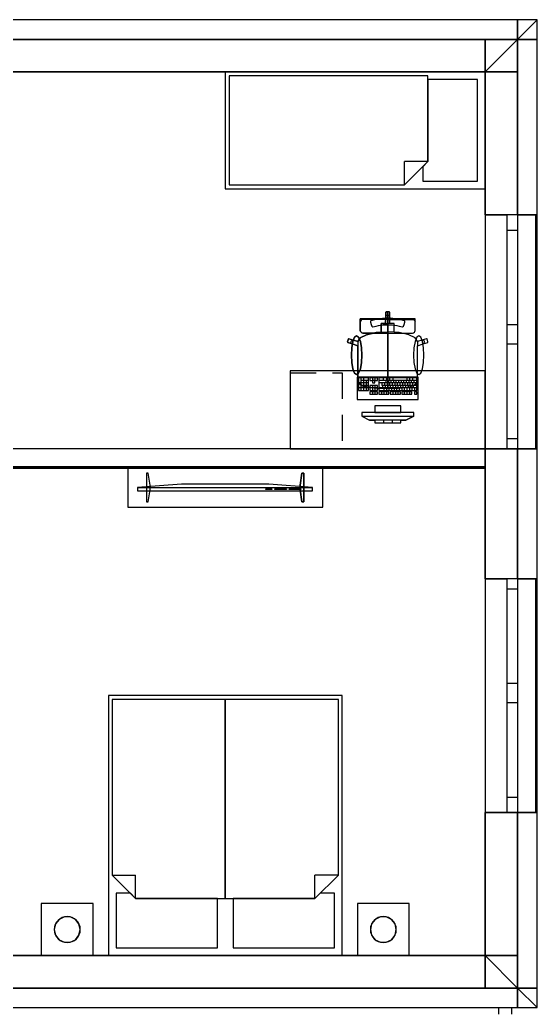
# Model space of a CAD drawing. Header units: millimetres. Extents: x 708 to 14408, y 354 to 8005.
# Drawn here: x 10427 to 14408, y 354 to 8005 of the extents above; entities that cross this region are included whole.
import ezdxf

# ---------------------------------------------------------------- set-up
doc = ezdxf.new("R2010")
doc.units = ezdxf.units.MM
doc.set_wipeout_variables(frame=1)
doc.linetypes.add('Wipeout_Contour', pattern=[1000, 0, -1000])
doc.linetypes.add('Čiarkovaná', pattern=[325, 200, -125])
for name, color, linetype in [('Interiér - nábytok', 252, 'Continuous'), ('Konstrukce – Dělicí čáry vrstev', 252, 'Continuous'), ('Konštrukcie - vodorovné nosné', 252, 'Continuous'), ('Konštrukcie - zvislé nosné', 252, 'Continuous'), ('Otvory – Okna', 252, 'Continuous'), ('Výplně - Povrchové', 252, 'Continuous'), ('Výplně – Řezové', 252, 'Continuous'), ('zaklady', 252, 'Continuous')]:
    doc.layers.add(name, color=color, linetype=linetype)

msp = doc.modelspace()

# ---------------------------------------------------------------- linework, layer by layer
at = {"color": 252}
for p, q in [((14257.8, 8004.7), (9207.6, 8004.7)), ((14257.8, 7854.7), (14407.8, 8004.7)), ((14407.8, 8004.7), (14257.8, 8004.7)), ((14257.8, 8004.7), (14257.8, 7854.7)), ((14407.8, 8004.7), (14257.8, 7854.7)), ((14257.8, 7854.7), (14257.8, 8004.7)), ((14407.8, 7854.7), (14407.8, 8004.7)), ((9207.6, 7854.7), (14257.8, 7854.7)), ((14007.8, 7854.7), (9207.6, 7854.7)), ((14007.8, 7604.7), (14257.8, 7854.7)), ((14257.8, 7854.7), (14007.8, 7854.7)), ((14007.8, 7854.7), (14007.8, 7604.7)), ((14257.8, 7854.7), (14007.8, 7604.7)), ((14007.8, 7604.7), (14007.8, 7854.7)), ((14407.8, 7854.7), (14257.8, 7854.7)), ((14257.8, 7854.7), (14257.8, 6504.7)), ((14257.8, 7854.7), (14407.8, 7854.7)), ((14257.8, 7604.7), (14257.8, 7854.7)), ((14407.8, 6504.7), (14407.8, 7854.7)), ((9207.6, 7604.7), (14007.8, 7604.7)), ((12007.8, 7604.7), (12007.8, 6704.7)), ((14007.8, 7604.7), (12007.8, 7604.7)), ((12037.8, 7574.7), (12037.8, 6734.7)), ((13567.8, 7574.7), (12037.8, 7574.7)), ((13567.8, 6914.7), (13567.8, 7574.7)), ((14007.8, 6704.7), (14007.8, 7604.7)), ((14007.8, 7604.7), (14007.8, 6504.7)), ((14257.8, 7604.7), (14007.8, 7604.7)), ((14007.8, 7604.7), (14257.8, 7604.7)), ((14257.8, 6504.7), (14257.8, 7604.7)), ((13947.8, 7544.7), (13567.8, 7544.7)), ((13567.8, 7544.7), (13567.8, 6914.7)), ((13947.8, 6764.7), (13947.8, 7544.7)), ((13387.8, 6734.7), (13567.8, 6914.7)), ((13567.8, 6914.7), (13527.8, 6874.7)), ((13527.8, 6874.7), (13527.8, 6764.7)), ((12037.8, 6734.7), (13387.8, 6734.7)), ((13527.8, 6764.7), (13947.8, 6764.7)), ((12007.8, 6704.7), (14007.8, 6704.7)), ((14007.8, 6504.7), (14257.8, 6504.7)), ((14407.8, 6504.7), (14007.8, 6504.7)), ((14007.8, 6504.7), (14007.8, 4704.7)), ((14257.8, 6504.7), (14177.8, 6504.7)), ((14177.8, 6504.7), (14177.8, 4704.7)), ((14257.8, 4704.7), (14257.8, 6504.7)), ((14257.8, 6504.7), (14407.8, 6504.7)), ((14407.8, 4704.7), (14407.8, 6504.7)), ((13245.7, 5758.8), (13242.7, 5755.8)), ((13242.7, 5755.8), (13242.7, 5718.9)), ((13257.8, 5758.8), (13245.7, 5758.8)), ((13257.8, 5168.8), (13257.8, 5758.8)), ((13269.9, 5758.8), (13257.8, 5758.8)), ((13257.8, 5758.8), (13257.8, 5168.8)), ((13272.9, 5755.8), (13269.9, 5758.8)), ((13272.9, 5718.9), (13272.9, 5755.8)), ((13257.8, 5704.4), (13046.5, 5704.4)), ((13046.5, 5704.4), (13046.5, 5694.7)), ((13046.5, 5694.7), (13046.5, 5690.2)), ((13046.5, 5690.2), (13046.5, 5680)), ((13046.5, 5680), (13046.5, 5675.4)), ((13046.5, 5675.4), (13046.5, 5662.2)), ((13046.5, 5662.2), (13046.5, 5629.9)), ((13127.8, 5689.9), (13125.1, 5686.3)), ((13125.1, 5686.3), (13125.3, 5679.1)), ((13125.3, 5679.1), (13130.1, 5659.7)), ((13157.2, 5697), (13127.8, 5689.9)), ((13177, 5701.3), (13157.2, 5697)), ((13197.1, 5704.7), (13177, 5701.3)), ((13217.2, 5707.1), (13197.1, 5704.7)), ((13240.9, 5669.1), (13207.5, 5669.1)), ((13207.5, 5669.1), (13207.5, 5639.2)), ((13237.5, 5708.5), (13217.2, 5707.1)), ((13257.8, 5709), (13237.5, 5708.5)), ((13242.7, 5718.9), (13240.9, 5669.1)), ((13278.1, 5708.5), (13257.8, 5709)), ((13257.8, 5594.7), (13257.8, 5704.4)), ((13469.1, 5704.4), (13257.8, 5704.4)), ((13257.8, 5704.4), (13257.8, 5594.7)), ((13274.7, 5669.1), (13272.9, 5718.9)), ((13308.1, 5669.1), (13274.7, 5669.1)), ((13298.4, 5707.1), (13278.1, 5708.5)), ((13318.6, 5704.7), (13298.4, 5707.1)), ((13308.1, 5639.2), (13308.1, 5669.1)), ((13338.6, 5701.3), (13318.6, 5704.7)), ((13358.4, 5697), (13338.6, 5701.3)), ((13387.8, 5689.9), (13358.4, 5697)), ((13385.5, 5659.7), (13390.3, 5679.1)), ((13390.5, 5686.3), (13387.8, 5689.9)), ((13390.3, 5679.1), (13390.5, 5686.3)), ((13469.1, 5694.7), (13469.1, 5704.4)), ((13469.1, 5690.2), (13469.1, 5694.7)), ((13469.1, 5680), (13469.1, 5690.2)), ((13469.1, 5675.4), (13469.1, 5680)), ((13469.1, 5662.2), (13469.1, 5675.4)), ((13469.1, 5629.9), (13469.1, 5662.2)), ((13046.5, 5629.9), (13046.5, 5619.2)), ((13046.5, 5619.2), (13046.5, 5614.7)), ((13046.5, 5614.7), (13048.1, 5607.1)), ((13048.1, 5607.1), (13052.7, 5600.6)), ((13052.7, 5600.6), (13059.5, 5596.3)), ((13059.5, 5596.3), (13067.6, 5594.7)), ((13067.6, 5594.7), (13257.8, 5594.7)), ((13170.1, 5598.1), (13095.7, 5582.2)), ((13130.1, 5659.7), (13136.3, 5646.7)), ((13136.3, 5646.7), (13144.6, 5642.7)), ((13144.6, 5642.7), (13169.1, 5648.6)), ((13169.1, 5648.6), (13186.6, 5652.3)), ((13207.5, 5600.5), (13170.1, 5598.1)), ((13186.6, 5652.3), (13204.2, 5655.3)), ((13204.2, 5655.3), (13222, 5657.4)), ((13207.5, 5639.2), (13207.5, 5600.5)), ((13222, 5657.4), (13239.9, 5658.7)), ((13239.9, 5658.7), (13257.8, 5659.1)), ((13257.8, 5659.1), (13275.7, 5658.7)), ((13257.8, 5594.7), (13448, 5594.7)), ((13275.7, 5658.7), (13293.6, 5657.4)), ((13293.6, 5657.4), (13311.4, 5655.3)), ((13308.1, 5600.5), (13308.1, 5639.2)), ((13345.5, 5598.1), (13308.1, 5600.5)), ((13311.4, 5655.3), (13329, 5652.3)), ((13329, 5652.3), (13346.5, 5648.6)), ((13419.9, 5582.2), (13345.5, 5598.1)), ((13346.5, 5648.6), (13371, 5642.7)), ((13371, 5642.7), (13379.3, 5646.7)), ((13379.3, 5646.7), (13385.5, 5659.7)), ((13448, 5594.7), (13456.1, 5596.3)), ((13456.1, 5596.3), (13462.9, 5600.6)), ((13462.9, 5600.6), (13467.5, 5607.1)), ((13467.5, 5607.1), (13469.1, 5614.7)), ((13469.1, 5619.2), (13469.1, 5629.9)), ((13469.1, 5614.7), (13469.1, 5619.2)), ((12955.3, 5549.7), (12947.8, 5527)), ((12947.8, 5527), (12949.7, 5523.2)), ((12949.7, 5523.2), (12985.2, 5511.8)), ((12959.1, 5551.6), (12955.3, 5549.7)), ((12994.5, 5540.2), (12959.1, 5551.6)), ((12990.3, 5530.1), (12981.6, 5481.8)), ((12985.2, 5511.8), (13028.5, 5496.1)), ((13003.4, 5562.4), (12990.3, 5530.1)), ((13028.7, 5530.6), (12994.5, 5540.2)), ((13018.8, 5573.8), (13003.4, 5562.4)), ((13034.2, 5562.4), (13018.8, 5573.8)), ((13046, 5558.4), (13028.7, 5530.6)), ((13047.3, 5530.1), (13034.2, 5562.4)), ((13095.7, 5582.2), (13046, 5558.4)), ((13056, 5481.8), (13047.3, 5530.1)), ((13469.6, 5558.4), (13419.9, 5582.2)), ((13468.3, 5530.1), (13459.6, 5481.8)), ((13481.4, 5562.4), (13468.3, 5530.1)), ((13487, 5530.6), (13469.6, 5558.4)), ((13496.8, 5573.8), (13481.4, 5562.4)), ((13521.1, 5540.2), (13487, 5530.6)), ((13487.1, 5496.1), (13530.5, 5511.8)), ((13512.2, 5562.4), (13496.8, 5573.8)), ((13525.3, 5530.1), (13512.2, 5562.4)), ((13556.5, 5551.6), (13521.1, 5540.2)), ((13534, 5481.8), (13525.3, 5530.1)), ((13530.5, 5511.8), (13565.9, 5523.2)), ((13560.3, 5549.7), (13556.5, 5551.6)), ((13567.8, 5527), (13560.3, 5549.7)), ((13565.9, 5523.2), (13567.8, 5527)), ((12981.6, 5481.8), (12978.5, 5424.8)), ((13028.5, 5496.1), (13028.5, 5287)), ((13059.1, 5424.8), (13056, 5481.8)), ((13459.6, 5481.8), (13456.6, 5424.8)), ((13487.1, 5287), (13487.1, 5496.1)), ((13537.1, 5424.8), (13534, 5481.8)), ((12978.5, 5424.8), (12981.6, 5367.8)), ((12981.6, 5367.8), (12990.3, 5319.4)), ((13047.3, 5319.4), (13056, 5367.8)), ((13056, 5367.8), (13059.1, 5424.8)), ((13456.6, 5424.8), (13459.6, 5367.8)), ((13459.6, 5367.8), (13468.3, 5319.4)), ((13525.3, 5319.4), (13534, 5367.8)), ((13534, 5367.8), (13537.1, 5424.8)), ((14007.8, 5304.7), (12507.8, 5304.7)), ((12507.8, 5304.7), (12507.8, 4704.7)), ((12990.3, 5319.4), (13003.4, 5287.1)), ((13003.4, 5287.1), (13018.8, 5275.8)), ((13018.8, 5275.8), (13034.2, 5287.1)), ((13028.5, 5287), (13028.5, 5250.9)), ((13034.2, 5287.1), (13047.3, 5319.4)), ((13468.3, 5319.4), (13481.4, 5287.1)), ((13481.4, 5287.1), (13496.8, 5275.8)), ((13487.1, 5250.9), (13487.1, 5287)), ((13496.8, 5275.8), (13512.2, 5287.1)), ((13512.2, 5287.1), (13525.3, 5319.4)), ((14007.8, 4704.7), (14007.8, 5304.7)), ((13492.8, 5254.7), (13022.8, 5254.7)), ((13022.8, 5254.7), (13022.8, 5084.7)), ((13028.5, 5250.9), (13028.5, 5219.9)), ((13028.5, 5219.9), (13033.1, 5211.3)), ((13033.1, 5211.3), (13059.9, 5190.1)), ((13455.7, 5190.1), (13482.5, 5211.3)), ((13482.5, 5211.3), (13487.1, 5219.9)), ((13487.1, 5219.9), (13487.1, 5250.9)), ((13492.8, 5084.7), (13492.8, 5254.7)), ((13059.9, 5190.1), (13062, 5189.2)), ((13062, 5189.2), (13108, 5178.6)), ((13108, 5178.6), (13176.7, 5171.4)), ((13176.7, 5171.4), (13177.8, 5171.3)), ((13177.8, 5171.3), (13257.8, 5168.8)), ((13257.8, 5168.8), (13337.8, 5171.3)), ((13337.8, 5171.3), (13338.9, 5171.4)), ((13338.9, 5171.4), (13407.7, 5178.6)), ((13407.7, 5178.6), (13453.6, 5189.2)), ((13453.6, 5189.2), (13455.7, 5190.1)), ((13022.8, 5084.7), (13492.8, 5084.7)), ((13157.8, 4984.7), (13057.8, 4984.7)), ((13057.8, 4984.7), (13057.8, 4954.7)), ((13357.8, 5034.7), (13157.8, 5034.7)), ((13157.8, 5034.7), (13157.8, 4984.7)), ((13357.8, 4984.7), (13357.8, 5034.7)), ((13457.8, 4984.7), (13357.8, 4984.7)), ((13457.8, 4954.7), (13457.8, 4984.7)), ((13057.8, 4954.7), (13117.8, 4924.7)), ((13117.8, 4924.7), (13157.8, 4924.7)), ((13157.8, 4924.7), (13157.8, 4904.7)), ((13157.8, 4904.7), (13357.8, 4904.7)), ((13357.8, 4904.7), (13357.8, 4924.7)), ((13357.8, 4924.7), (13397.8, 4924.7)), ((13397.8, 4924.7), (13457.8, 4954.7)), ((14007.8, 4704.7), (9647.8, 4704.7)), ((12507.8, 4704.7), (14007.8, 4704.7)), ((14257.8, 4704.7), (14007.8, 4704.7)), ((14007.8, 4704.7), (14007.8, 3704.7)), ((14007.8, 4704.7), (14407.8, 4704.7)), ((14007.8, 4554.7), (14007.8, 4704.7)), ((14177.8, 4704.7), (14257.8, 4704.7)), ((14407.8, 4704.7), (14257.8, 4704.7)), ((14257.8, 4704.7), (14257.8, 3704.7)), ((14257.8, 3704.7), (14257.8, 4704.7)), ((14407.8, 3704.7), (14407.8, 4704.7)), ((9647.8, 4554.7), (14007.8, 4554.7)), ((12757.8, 4554.7), (11257.8, 4554.7)), ((11257.8, 4554.7), (11257.8, 4254.7)), ((11415.2, 4515.9), (11400.2, 4515.9)), ((11400.2, 4515.9), (11400.2, 4295.9)), ((11430.2, 4423.9), (11415.2, 4515.9)), ((12597.9, 4515.9), (12582.9, 4423.9)), ((12612.9, 4515.9), (12597.9, 4515.9)), ((12612.9, 4295.9), (12612.9, 4515.9)), ((12757.8, 4254.7), (12757.8, 4554.7)), ((11669.7, 4430.9), (11332.9, 4405.9)), ((11332.9, 4405.9), (11332.9, 4380.9)), ((11332.9, 4380.9), (12680.2, 4380.9)), ((11415.2, 4295.9), (11430.2, 4387.9)), ((11430.2, 4387.9), (11430.2, 4423.9)), ((12343.4, 4430.9), (11669.7, 4430.9)), ((12680.2, 4405.9), (12343.4, 4430.9)), ((12582.9, 4423.9), (12582.9, 4387.9)), ((12582.9, 4387.9), (12597.9, 4295.9)), ((12680.2, 4380.9), (12680.2, 4405.9)), ((11400.2, 4295.9), (11415.2, 4295.9)), ((12597.9, 4295.9), (12612.9, 4295.9)), ((11257.8, 4254.7), (12757.8, 4254.7)), ((14007.8, 3704.7), (14257.8, 3704.7)), ((14407.8, 3704.7), (14007.8, 3704.7)), ((14007.8, 3704.7), (14007.8, 1904.7)), ((14257.8, 3704.7), (14177.8, 3704.7)), ((14177.8, 3704.7), (14177.8, 1904.7)), ((14257.8, 1904.7), (14257.8, 3704.7)), ((14257.8, 3704.7), (14407.8, 3704.7)), ((14407.8, 1904.7), (14407.8, 3704.7)), ((12907.8, 2804.7), (11107.8, 2804.7)), ((11107.8, 2804.7), (11107.8, 804.7)), ((12007.8, 2774.7), (11137.8, 2774.7)), ((11137.8, 2774.7), (11137.8, 1424.7)), ((12007.8, 1244.7), (12007.8, 2774.7)), ((12007.8, 2774.7), (12007.8, 1244.7)), ((12877.8, 2774.7), (12007.8, 2774.7)), ((12877.8, 1424.7), (12877.8, 2774.7)), ((12907.8, 804.7), (12907.8, 2804.7)), ((14257.8, 1904.7), (14007.8, 1904.7)), ((14007.8, 1904.7), (14007.8, 804.7)), ((14007.8, 1904.7), (14407.8, 1904.7)), ((14177.8, 1904.7), (14257.8, 1904.7)), ((14257.8, 1904.7), (14257.8, 554.7)), ((14407.8, 1904.7), (14257.8, 1904.7)), ((14257.8, 804.7), (14257.8, 1904.7)), ((14407.8, 554.7), (14407.8, 1904.7)), ((11137.8, 1424.7), (11317.8, 1244.7)), ((12697.8, 1244.7), (12877.8, 1424.7)), ((11277.8, 1284.7), (11167.8, 1284.7)), ((11167.8, 1284.7), (11167.8, 864.7)), ((11317.8, 1244.7), (11277.8, 1284.7)), ((11947.8, 1244.7), (11317.8, 1244.7)), ((11317.8, 1244.7), (12007.8, 1244.7)), ((11947.8, 864.7), (11947.8, 1244.7)), ((12007.8, 1244.7), (12697.8, 1244.7)), ((12067.8, 1244.7), (12067.8, 864.7)), ((12697.8, 1244.7), (12067.8, 1244.7)), ((12737.8, 1284.7), (12697.8, 1244.7)), ((12847.8, 1284.7), (12737.8, 1284.7)), ((12847.8, 864.7), (12847.8, 1284.7)), ((10991.5, 1204.7), (10591.5, 1204.7)), ((10591.5, 1204.7), (10591.5, 804.7)), ((10991.5, 804.7), (10991.5, 1204.7)), ((13424.1, 1204.7), (13024.1, 1204.7)), ((13024.1, 1204.7), (13024.1, 804.7)), ((13424.1, 804.7), (13424.1, 1204.7)), ((10729.2, 1082.9), (10701.4, 1048.1)), ((10769.3, 1102.2), (10729.2, 1082.9)), ((10813.8, 1102.2), (10769.3, 1102.2)), ((10853.9, 1082.9), (10813.8, 1102.2)), ((10881.6, 1048.1), (10853.9, 1082.9)), ((13161.7, 1082.9), (13134, 1048.1)), ((13201.8, 1102.2), (13161.7, 1082.9)), ((13246.3, 1102.2), (13201.8, 1102.2)), ((13286.4, 1082.9), (13246.3, 1102.2)), ((13314.2, 1048.1), (13286.4, 1082.9)), ((10701.4, 1048.1), (10691.5, 1004.7)), ((10691.5, 1004.7), (10691.5, 1004.7)), ((10691.5, 1004.7), (10701.4, 961.3)), ((10691.5, 1004.7), (10691.5, 1004.7)), ((10891.5, 1004.7), (10881.6, 1048.1)), ((10881.6, 961.3), (10891.5, 1004.7)), ((10891.5, 1004.7), (10891.5, 1004.7)), ((10891.5, 1004.7), (10891.5, 1004.7)), ((13134, 1048.1), (13124.1, 1004.7)), ((13124.1, 1004.7), (13124.1, 1004.7)), ((13124.1, 1004.7), (13134, 961.3)), ((13124.1, 1004.7), (13124.1, 1004.7)), ((13324.1, 1004.7), (13314.2, 1048.1)), ((13314.2, 961.3), (13324.1, 1004.7)), ((13324.1, 1004.7), (13324.1, 1004.7)), ((13324.1, 1004.7), (13324.1, 1004.7)), ((10701.4, 961.3), (10729.2, 926.5)), ((10729.2, 926.5), (10769.3, 907.2)), ((10813.8, 907.2), (10853.9, 926.5)), ((10853.9, 926.5), (10881.6, 961.3)), ((13134, 961.3), (13161.7, 926.5)), ((13161.7, 926.5), (13201.8, 907.2)), ((13246.3, 907.2), (13286.4, 926.5)), ((13286.4, 926.5), (13314.2, 961.3)), ((10769.3, 907.2), (10813.8, 907.2)), ((11167.8, 864.7), (11947.8, 864.7)), ((12067.8, 864.7), (12847.8, 864.7)), ((13201.8, 907.2), (13246.3, 907.2)), ((14007.8, 804.7), (8637.8, 804.7)), ((10591.5, 804.7), (10991.5, 804.7)), ((11107.8, 804.7), (12907.8, 804.7)), ((13024.1, 804.7), (13424.1, 804.7)), ((14007.8, 804.7), (14257.8, 554.7)), ((14257.8, 804.7), (14007.8, 804.7)), ((14007.8, 554.7), (14007.8, 804.7)), ((14257.8, 554.7), (14007.8, 804.7)), ((14007.8, 804.7), (14007.8, 554.7)), ((14007.8, 804.7), (14257.8, 804.7)), ((14257.8, 554.7), (14257.8, 804.7)), ((14257.8, 554.7), (8637.8, 554.7)), ((8637.8, 554.7), (14007.8, 554.7)), ((14007.8, 554.7), (14257.8, 554.7)), ((14407.8, 554.7), (14257.8, 554.7)), ((14257.8, 554.7), (14407.8, 404.7)), ((14257.8, 404.7), (14257.8, 554.7)), ((14257.8, 554.7), (14257.8, 404.7)), ((14407.8, 404.7), (14257.8, 554.7)), ((14257.8, 554.7), (14407.8, 554.7)), ((14407.8, 404.7), (14407.8, 554.7)), ((8637.8, 404.7), (14257.8, 404.7)), ((14257.8, 404.7), (14407.8, 404.7))]:
    msp.add_line(p, q, dxfattribs=at)
at = {"color": 252, "linetype": 'Continuous'}
for p, q in [((14113.2, 354.3), (14113.2, 404.7)), ((14213.2, 354.3), (14213.2, 404.7))]:
    msp.add_line(p, q, dxfattribs=at)
at = {"layer": 'Interiér - nábytok', "color": 252, "linetype": 'Continuous'}
for p, q in [((12007.8, 7604.7), (12007.8, 6704.7)), ((14007.8, 7604.7), (12007.8, 7604.7)), ((12037.8, 7574.7), (12037.8, 6734.7)), ((13567.8, 7574.7), (12037.8, 7574.7)), ((13567.8, 6914.7), (13567.8, 7574.7)), ((14007.8, 6704.7), (14007.8, 7604.7)), ((13947.8, 7544.7), (13567.8, 7544.7)), ((13567.8, 7544.7), (13567.8, 6914.7)), ((13947.8, 6764.7), (13947.8, 7544.7)), ((13387.8, 6734.7), (13567.8, 6914.7)), ((13387.8, 6734.7), (13387.8, 6914.7)), ((13567.8, 6914.7), (13387.8, 6914.7)), ((13567.8, 6914.7), (13527.8, 6874.7)), ((13527.8, 6874.7), (13527.8, 6764.7)), ((12037.8, 6734.7), (13387.8, 6734.7)), ((13527.8, 6764.7), (13947.8, 6764.7)), ((12007.8, 6704.7), (14007.8, 6704.7)), ((13242.7, 5755.8), (13245.7, 5758.8)), ((13242.7, 5718.9), (13242.7, 5755.8)), ((13245.7, 5758.8), (13257.8, 5758.8)), ((13269.9, 5758.8), (13257.8, 5758.8)), ((13272.9, 5755.8), (13269.9, 5758.8)), ((13272.9, 5718.9), (13272.9, 5755.8)), ((13046.5, 5694.7), (13046.5, 5704.4)), ((13046.5, 5704.4), (13257.8, 5704.4)), ((13046.5, 5690.2), (13046.5, 5694.7)), ((13046.5, 5680), (13046.5, 5690.2)), ((13048.1, 5687.6), (13046.5, 5680)), ((13046.5, 5675.4), (13046.5, 5680)), ((13046.5, 5662.2), (13046.5, 5675.4)), ((13046.5, 5629.9), (13046.5, 5662.2)), ((13052.7, 5694.1), (13048.1, 5687.6)), ((13059.5, 5698.4), (13052.7, 5694.1)), ((13067.6, 5699.9), (13059.5, 5698.4)), ((13257.8, 5699.9), (13067.6, 5699.9)), ((13127.8, 5689.9), (13125.1, 5686.3)), ((13125.1, 5686.3), (13125.3, 5679.1)), ((13125.3, 5679.1), (13130.1, 5659.7)), ((13157.2, 5697), (13127.8, 5689.9)), ((13177, 5701.3), (13157.2, 5697)), ((13197.1, 5704.7), (13177, 5701.3)), ((13217.2, 5707.1), (13197.1, 5704.7)), ((13207.5, 5639.2), (13207.5, 5669.1)), ((13207.5, 5669.1), (13240.9, 5669.1)), ((13237.5, 5708.5), (13217.2, 5707.1)), ((13257.8, 5709), (13237.5, 5708.5)), ((13240.9, 5669.1), (13242.7, 5718.9)), ((13240.9, 5669.1), (13257.8, 5669.1)), ((13242.7, 5718.9), (13243.9, 5724.7)), ((13243.9, 5724.7), (13247.1, 5729.5)), ((13247.1, 5729.5), (13252, 5732.8)), ((13252, 5732.8), (13257.8, 5733.9)), ((13263.6, 5732.8), (13257.8, 5733.9)), ((13278.1, 5708.5), (13257.8, 5709)), ((13469.1, 5704.4), (13257.8, 5704.4)), ((13257.8, 5699.9), (13448, 5699.9)), ((13274.7, 5669.1), (13257.8, 5669.1)), ((13268.5, 5729.5), (13263.6, 5732.8)), ((13271.8, 5724.7), (13268.5, 5729.5)), ((13272.9, 5718.9), (13271.8, 5724.7)), ((13274.7, 5669.1), (13272.9, 5718.9)), ((13308.1, 5669.1), (13274.7, 5669.1)), ((13298.4, 5707.1), (13278.1, 5708.5)), ((13318.6, 5704.7), (13298.4, 5707.1)), ((13308.1, 5639.2), (13308.1, 5669.1)), ((13338.6, 5701.3), (13318.6, 5704.7)), ((13358.4, 5697), (13338.6, 5701.3)), ((13387.8, 5689.9), (13358.4, 5697)), ((13385.5, 5659.7), (13390.3, 5679.1)), ((13390.5, 5686.3), (13387.8, 5689.9)), ((13390.3, 5679.1), (13390.5, 5686.3)), ((13448, 5699.9), (13456.1, 5698.4)), ((13456.1, 5698.4), (13462.9, 5694.1)), ((13462.9, 5694.1), (13467.5, 5687.6)), ((13467.5, 5687.6), (13469.1, 5680)), ((13469.1, 5694.7), (13469.1, 5704.4)), ((13469.1, 5690.2), (13469.1, 5694.7)), ((13469.1, 5680), (13469.1, 5690.2)), ((13469.1, 5675.4), (13469.1, 5680)), ((13469.1, 5662.2), (13469.1, 5675.4)), ((13469.1, 5629.9), (13469.1, 5662.2)), ((13046.5, 5619.2), (13046.5, 5629.9)), ((13046.5, 5614.7), (13046.5, 5619.2)), ((13048.1, 5607.1), (13046.5, 5614.7)), ((13052.7, 5600.6), (13048.1, 5607.1)), ((13059.5, 5596.3), (13052.7, 5600.6)), ((13067.6, 5594.7), (13059.5, 5596.3)), ((13257.8, 5594.7), (13067.6, 5594.7)), ((13095.7, 5582.2), (13170.1, 5598.1)), ((13130.1, 5659.7), (13136.3, 5646.7)), ((13136.3, 5646.7), (13144.6, 5642.7)), ((13144.6, 5642.7), (13169.1, 5648.6)), ((13169.1, 5648.6), (13186.6, 5652.3)), ((13170.1, 5598.1), (13207.5, 5600.5)), ((13186.6, 5652.3), (13204.2, 5655.3)), ((13204.2, 5655.3), (13222, 5657.4)), ((13207.5, 5600.5), (13207.5, 5639.2)), ((13207.5, 5600.5), (13257.8, 5603.7)), ((13222, 5657.4), (13239.9, 5658.7)), ((13239.9, 5658.7), (13257.8, 5659.1)), ((13257.8, 5659.1), (13275.7, 5658.7)), ((13308.1, 5600.5), (13257.8, 5603.7)), ((13257.8, 5594.7), (13448, 5594.7)), ((13275.7, 5658.7), (13293.6, 5657.4)), ((13293.6, 5657.4), (13311.4, 5655.3)), ((13308.1, 5600.5), (13308.1, 5639.2)), ((13345.5, 5598.1), (13308.1, 5600.5)), ((13311.4, 5655.3), (13329, 5652.3)), ((13329, 5652.3), (13346.5, 5648.6)), ((13419.9, 5582.2), (13345.5, 5598.1)), ((13346.5, 5648.6), (13371, 5642.7)), ((13371, 5642.7), (13379.3, 5646.7)), ((13379.3, 5646.7), (13385.5, 5659.7)), ((13448, 5594.7), (13456.1, 5596.3)), ((13456.1, 5596.3), (13462.9, 5600.6)), ((13462.9, 5600.6), (13467.5, 5607.1)), ((13467.5, 5607.1), (13469.1, 5614.7)), ((13469.1, 5619.2), (13469.1, 5629.9)), ((13469.1, 5614.7), (13469.1, 5619.2)), ((12947.8, 5527), (12955.3, 5549.7)), ((12949.7, 5523.2), (12947.8, 5527)), ((12985.2, 5511.8), (12949.7, 5523.2)), ((12955.3, 5549.7), (12959.1, 5551.6)), ((12959.1, 5551.6), (12994.5, 5540.2)), ((12974.8, 5524.8), (12975.5, 5530.6)), ((12976.4, 5519.2), (12974.8, 5524.8)), ((12975.5, 5530.6), (12978.3, 5535.7)), ((12980, 5514.6), (12976.4, 5519.2)), ((12978.3, 5535.7), (12983, 5539.3)), ((12985.2, 5511.8), (12980, 5514.6)), ((12981.6, 5481.8), (12990.3, 5530.1)), ((12983, 5539.3), (12988.6, 5540.9)), ((13028.5, 5496.1), (12985.2, 5511.8)), ((12988.6, 5540.9), (12994.5, 5540.2)), ((12990.3, 5530.1), (13003.4, 5562.4)), ((12994.5, 5540.2), (13028.7, 5530.6)), ((13003.4, 5562.4), (13018.8, 5573.8)), ((13018.8, 5573.8), (13034.2, 5562.4)), ((13028.5, 5530.4), (13028.7, 5530.6)), ((13028.5, 5530.4), (13028.5, 5496.1)), ((13028.7, 5530.6), (13046, 5558.4)), ((13034.2, 5562.4), (13047.3, 5530.1)), ((13046, 5558.4), (13095.7, 5582.2)), ((13047.3, 5530.1), (13056, 5481.8)), ((13469.6, 5558.4), (13419.9, 5582.2)), ((13468.3, 5530.1), (13459.6, 5481.8)), ((13481.4, 5562.4), (13468.3, 5530.1)), ((13487, 5530.6), (13469.6, 5558.4)), ((13496.8, 5573.8), (13481.4, 5562.4)), ((13521.1, 5540.2), (13487, 5530.6)), ((13487.1, 5530.4), (13487, 5530.6)), ((13487.1, 5530.4), (13487.1, 5496.1)), ((13487.1, 5496.1), (13530.5, 5511.8)), ((13512.2, 5562.4), (13496.8, 5573.8)), ((13525.3, 5530.1), (13512.2, 5562.4)), ((13556.5, 5551.6), (13521.1, 5540.2)), ((13527, 5540.9), (13521.1, 5540.2)), ((13534, 5481.8), (13525.3, 5530.1)), ((13532.6, 5539.3), (13527, 5540.9)), ((13530.5, 5511.8), (13565.9, 5523.2)), ((13530.5, 5511.8), (13535.6, 5514.6)), ((13537.3, 5535.7), (13532.6, 5539.3)), ((13535.6, 5514.6), (13539.2, 5519.2)), ((13540.1, 5530.6), (13537.3, 5535.7)), ((13539.2, 5519.2), (13540.8, 5524.8)), ((13540.8, 5524.8), (13540.1, 5530.6)), ((13560.3, 5549.7), (13556.5, 5551.6)), ((13567.8, 5527), (13560.3, 5549.7)), ((13565.9, 5523.2), (13567.8, 5527)), ((12978.5, 5424.8), (12981.6, 5481.8)), ((13028.5, 5287), (13028.5, 5496.1)), ((13056, 5481.8), (13059.1, 5424.8)), ((13459.6, 5481.8), (13456.6, 5424.8)), ((13487.1, 5287), (13487.1, 5496.1)), ((13537.1, 5424.8), (13534, 5481.8)), ((12981.6, 5367.8), (12978.5, 5424.8)), ((12990.3, 5319.4), (12981.6, 5367.8)), ((13056, 5367.8), (13047.3, 5319.4)), ((13059.1, 5424.8), (13056, 5367.8)), ((13456.6, 5424.8), (13459.6, 5367.8)), ((13459.6, 5367.8), (13468.3, 5319.4)), ((13525.3, 5319.4), (13534, 5367.8)), ((13534, 5367.8), (13537.1, 5424.8)), ((14007.8, 5304.7), (12507.8, 5304.7)), ((12507.8, 5304.7), (12507.8, 4704.7)), ((13003.4, 5287.1), (12990.3, 5319.4)), ((13018.8, 5275.8), (13003.4, 5287.1)), ((13034.2, 5287.1), (13018.8, 5275.8)), ((13028.5, 5250.9), (13028.5, 5287)), ((13047.3, 5319.4), (13034.2, 5287.1)), ((13468.3, 5319.4), (13481.4, 5287.1)), ((13481.4, 5287.1), (13496.8, 5275.8)), ((13487.1, 5250.9), (13487.1, 5287)), ((13496.8, 5275.8), (13512.2, 5287.1)), ((13512.2, 5287.1), (13525.3, 5319.4)), ((14007.8, 4704.7), (14007.8, 5304.7)), ((13492.8, 5254.7), (13022.8, 5254.7)), ((13022.8, 5254.7), (13022.8, 5084.7)), ((13028.5, 5219.9), (13028.5, 5250.9)), ((13033.1, 5211.3), (13028.5, 5219.9)), ((13110.9, 5249.8), (13032.6, 5249.8)), ((13032.6, 5249.8), (13032.6, 5152.9)), ((13110.9, 5211.1), (13032.6, 5211.1)), ((13059.9, 5190.1), (13033.1, 5211.3)), ((13052.2, 5249.8), (13052.2, 5152.9)), ((13110.9, 5230.5), (13052.2, 5230.5)), ((13071.8, 5249.8), (13071.8, 5152.9)), ((13091.3, 5230.5), (13091.3, 5152.9)), ((13110.9, 5152.9), (13110.9, 5249.8)), ((13179.5, 5249.8), (13120.7, 5249.8)), ((13120.7, 5249.8), (13120.7, 5230.5)), ((13120.7, 5230.5), (13140.3, 5230.5)), ((13140.3, 5249.8), (13140.3, 5230.5)), ((13140.3, 5230.5), (13140.3, 5211.1)), ((13159.9, 5230.5), (13140.3, 5230.5)), ((13140.3, 5211.1), (13159.9, 5211.1)), ((13159.9, 5249.8), (13159.9, 5230.5)), ((13159.9, 5211.1), (13159.9, 5230.5)), ((13159.9, 5230.5), (13179.5, 5230.5)), ((13179.5, 5230.5), (13179.5, 5249.8)), ((13483, 5249.8), (13189.3, 5249.8)), ((13189.3, 5249.8), (13189.3, 5152.9)), ((13483, 5230.5), (13189.3, 5230.5)), ((13483, 5211.1), (13189.3, 5211.1)), ((13213.7, 5211.1), (13213.7, 5191.7)), ((13223.5, 5249.8), (13223.5, 5230.5)), ((13233.3, 5211.1), (13233.3, 5191.7)), ((13243.1, 5230.5), (13243.1, 5211.1)), ((13248, 5249.8), (13248, 5230.5)), ((13252.9, 5211.1), (13252.9, 5191.7)), ((13262.7, 5230.5), (13262.7, 5211.1)), ((13272.5, 5249.8), (13272.5, 5230.5)), ((13272.5, 5211.1), (13272.5, 5191.7)), ((13282.3, 5230.5), (13282.3, 5211.1)), ((13292.1, 5211.1), (13292.1, 5191.7)), ((13297, 5249.8), (13297, 5230.5)), ((13301.9, 5230.5), (13301.9, 5211.1)), ((13311.7, 5211.1), (13311.7, 5191.7)), ((13321.5, 5230.5), (13321.5, 5211.1)), ((13331.2, 5211.1), (13331.2, 5191.7)), ((13341, 5230.5), (13341, 5211.1)), ((13350.8, 5211.1), (13350.8, 5191.7)), ((13360.6, 5230.5), (13360.6, 5211.1)), ((13370.4, 5211.1), (13370.4, 5191.7)), ((13380.2, 5230.5), (13380.2, 5211.1)), ((13390, 5211.1), (13390, 5191.7)), ((13399.8, 5230.5), (13399.8, 5211.1)), ((13404.7, 5249.8), (13404.7, 5230.5)), ((13409.6, 5211.1), (13409.6, 5191.7)), ((13419.4, 5230.5), (13419.4, 5211.1)), ((13426.7, 5249.8), (13426.7, 5230.5)), ((13429.2, 5211.1), (13429.2, 5191.7)), ((13439, 5230.5), (13439, 5211.1)), ((13448.7, 5249.8), (13448.7, 5230.5)), ((13448.7, 5211.1), (13448.7, 5191.7)), ((13455.7, 5190.1), (13482.5, 5211.3)), ((13458.5, 5230.5), (13458.5, 5211.1)), ((13482.5, 5211.3), (13487.1, 5219.9)), ((13483, 5152.9), (13483, 5249.8)), ((13487.1, 5219.9), (13487.1, 5250.9)), ((13492.8, 5084.7), (13492.8, 5254.7)), ((13110.9, 5172.3), (13032.6, 5172.3)), ((13032.6, 5152.9), (13110.9, 5152.9)), ((13110.9, 5191.7), (13052.2, 5191.7)), ((13062, 5189.2), (13059.9, 5190.1)), ((13108, 5178.6), (13062, 5189.2)), ((13176.7, 5171.4), (13108, 5178.6)), ((13179.5, 5191.7), (13120.7, 5191.7)), ((13120.7, 5191.7), (13120.7, 5152.9)), ((13179.5, 5172.3), (13120.7, 5172.3)), ((13120.7, 5152.9), (13179.5, 5152.9)), ((13179.5, 5143.2), (13120.7, 5143.2)), ((13120.7, 5143.2), (13120.7, 5123.8)), ((13140.3, 5191.7), (13140.3, 5152.9)), ((13140.3, 5143.2), (13140.3, 5123.8)), ((13159.9, 5191.7), (13159.9, 5152.9)), ((13159.9, 5143.2), (13159.9, 5123.8)), ((13177.8, 5171.3), (13176.7, 5171.4)), ((13257.8, 5168.8), (13177.8, 5171.3)), ((13179.5, 5152.9), (13179.5, 5191.7)), ((13179.5, 5123.8), (13179.5, 5143.2)), ((13483, 5172.3), (13189.3, 5172.3)), ((13189.3, 5152.9), (13483, 5152.9)), ((13267.6, 5143.2), (13189.3, 5143.2)), ((13189.3, 5143.2), (13189.3, 5123.8)), ((13208.8, 5143.2), (13208.8, 5123.8)), ((13483, 5191.7), (13213.7, 5191.7)), ((13218.6, 5191.7), (13218.6, 5172.3)), ((13228.4, 5172.3), (13228.4, 5152.9)), ((13228.4, 5143.2), (13228.4, 5123.8)), ((13238.2, 5191.7), (13238.2, 5172.3)), ((13248, 5172.3), (13248, 5152.9)), ((13248, 5143.2), (13248, 5123.8)), ((13257.8, 5191.7), (13257.8, 5172.3)), ((13257.8, 5168.8), (13337.8, 5171.3)), ((13267.6, 5172.3), (13267.6, 5152.9)), ((13267.6, 5123.8), (13267.6, 5143.2)), ((13277.4, 5191.7), (13277.4, 5172.3)), ((13355.7, 5143.2), (13277.4, 5143.2)), ((13277.4, 5143.2), (13277.4, 5123.8)), ((13287.2, 5172.3), (13287.2, 5152.9)), ((13297, 5191.7), (13297, 5172.3)), ((13297, 5143.2), (13297, 5123.8)), ((13306.8, 5172.3), (13306.8, 5152.9)), ((13316.6, 5191.7), (13316.6, 5172.3)), ((13316.6, 5143.2), (13316.6, 5123.8)), ((13326.3, 5172.3), (13326.3, 5152.9)), ((13336.1, 5191.7), (13336.1, 5172.3)), ((13336.1, 5143.2), (13336.1, 5123.8)), ((13337.8, 5171.3), (13338.9, 5171.4)), ((13338.9, 5171.4), (13407.7, 5178.6)), ((13345.9, 5172.3), (13345.9, 5152.9)), ((13355.7, 5191.7), (13355.7, 5172.3)), ((13355.7, 5123.8), (13355.7, 5143.2)), ((13365.5, 5172.3), (13365.5, 5152.9)), ((13443.8, 5143.2), (13365.5, 5143.2)), ((13365.5, 5143.2), (13365.5, 5123.8)), ((13375.3, 5191.7), (13375.3, 5172.3)), ((13385.1, 5172.3), (13385.1, 5152.9)), ((13385.1, 5143.2), (13385.1, 5123.8)), ((13394.9, 5191.7), (13394.9, 5172.3)), ((13404.7, 5172.3), (13404.7, 5152.9)), ((13404.7, 5143.2), (13404.7, 5123.8)), ((13407.7, 5178.6), (13453.6, 5189.2)), ((13414.5, 5191.7), (13414.5, 5172.3)), ((13424.3, 5172.3), (13424.3, 5152.9)), ((13424.3, 5143.2), (13424.3, 5123.8)), ((13434.1, 5191.7), (13434.1, 5172.3)), ((13443.8, 5172.3), (13443.8, 5152.9)), ((13443.8, 5123.8), (13443.8, 5143.2)), ((13453.6, 5191.7), (13453.6, 5172.3)), ((13453.6, 5189.2), (13455.7, 5190.1)), ((13463.4, 5172.3), (13463.4, 5152.9)), ((13483, 5143.2), (13463.4, 5143.2)), ((13463.4, 5143.2), (13463.4, 5123.8)), ((13483, 5123.8), (13483, 5143.2)), ((13022.8, 5084.7), (13492.8, 5084.7)), ((13120.7, 5123.8), (13179.5, 5123.8)), ((13189.3, 5123.8), (13267.6, 5123.8)), ((13277.4, 5123.8), (13355.7, 5123.8)), ((13365.5, 5123.8), (13443.8, 5123.8)), ((13463.4, 5123.8), (13483, 5123.8)), ((13457.8, 4984.7), (13057.8, 4984.7)), ((13057.8, 4984.7), (13057.8, 4954.7)), ((13357.8, 5034.7), (13157.8, 5034.7)), ((13157.8, 5034.7), (13157.8, 4984.7)), ((13157.8, 4984.7), (13357.8, 4984.7)), ((13357.8, 4984.7), (13357.8, 5034.7)), ((13457.8, 4954.7), (13457.8, 4984.7)), ((13057.8, 4954.7), (13457.8, 4954.7)), ((13057.8, 4954.7), (13117.8, 4924.7)), ((13397.8, 4924.7), (13117.8, 4924.7)), ((13357.8, 4924.7), (13157.8, 4924.7)), ((13157.8, 4924.7), (13157.8, 4904.7)), ((13157.8, 4904.7), (13357.8, 4904.7)), ((13224.5, 4924.7), (13224.5, 4904.7)), ((13291.1, 4924.7), (13291.1, 4904.7)), ((13357.8, 4904.7), (13357.8, 4924.7)), ((13457.8, 4954.7), (13397.8, 4924.7)), ((12507.8, 4704.7), (14007.8, 4704.7)), ((12757.8, 4554.7), (11257.8, 4554.7)), ((11257.8, 4554.7), (11257.8, 4254.7)), ((11415.2, 4515.9), (11400.2, 4515.9)), ((11400.2, 4515.9), (11400.2, 4295.9)), ((11430.2, 4423.9), (11415.2, 4515.9)), ((12582.9, 4423.9), (12597.9, 4515.9)), ((12597.9, 4515.9), (12612.9, 4515.9)), ((12612.9, 4515.9), (12612.9, 4295.9)), ((12757.8, 4254.7), (12757.8, 4554.7)), ((11669.7, 4430.9), (11332.9, 4405.9)), ((11332.9, 4405.9), (11332.9, 4380.9)), ((11332.9, 4405.9), (12680.2, 4405.9)), ((11332.9, 4380.9), (12680.2, 4380.9)), ((11415.2, 4295.9), (11430.2, 4387.9)), ((11430.2, 4387.9), (11430.2, 4423.9)), ((12343.4, 4430.9), (11669.7, 4430.9)), ((12320.9, 4390.9), (12320.9, 4397.1)), ((12320.9, 4397.1), (12365.8, 4397.1)), ((12365.8, 4390.9), (12320.9, 4390.9)), ((12680.2, 4405.9), (12343.4, 4430.9)), ((12365.8, 4397.1), (12365.8, 4390.9)), ((12388.3, 4390.9), (12388.3, 4397.1)), ((12388.3, 4397.1), (12478.1, 4397.1)), ((12478.1, 4390.9), (12388.3, 4390.9)), ((12478.1, 4397.1), (12478.1, 4390.9)), ((12500.6, 4390.9), (12500.6, 4397.1)), ((12500.6, 4397.1), (12590.4, 4397.1)), ((12590.4, 4390.9), (12500.6, 4390.9)), ((12582.9, 4387.9), (12582.9, 4423.9)), ((12597.9, 4295.9), (12582.9, 4387.9)), ((12590.4, 4397.1), (12590.4, 4390.9)), ((12680.2, 4380.9), (12680.2, 4405.9)), ((11400.2, 4295.9), (11415.2, 4295.9)), ((12612.9, 4295.9), (12597.9, 4295.9)), ((11257.8, 4254.7), (12757.8, 4254.7)), ((12907.8, 2804.7), (11107.8, 2804.7)), ((11107.8, 2804.7), (11107.8, 804.7)), ((12007.8, 2774.7), (11137.8, 2774.7)), ((11137.8, 2774.7), (11137.8, 1424.7)), ((12877.8, 2774.7), (12007.8, 2774.7)), ((12877.8, 1424.7), (12877.8, 2774.7)), ((12907.8, 804.7), (12907.8, 2804.7)), ((11137.8, 1424.7), (11317.8, 1244.7)), ((11137.8, 1424.7), (11317.8, 1424.7)), ((11317.8, 1244.7), (11317.8, 1424.7)), ((12697.8, 1244.7), (12877.8, 1424.7)), ((12877.8, 1424.7), (12697.8, 1424.7)), ((12697.8, 1244.7), (12697.8, 1424.7)), ((11277.8, 1284.7), (11167.8, 1284.7)), ((11167.8, 1284.7), (11167.8, 864.7)), ((11317.8, 1244.7), (11277.8, 1284.7)), ((11947.8, 1244.7), (11317.8, 1244.7)), ((11317.8, 1244.7), (12007.8, 1244.7)), ((11947.8, 864.7), (11947.8, 1244.7)), ((12007.8, 1244.7), (12697.8, 1244.7)), ((12067.8, 1244.7), (12067.8, 864.7)), ((12697.8, 1244.7), (12067.8, 1244.7)), ((12737.8, 1284.7), (12697.8, 1244.7)), ((12847.8, 1284.7), (12737.8, 1284.7)), ((12847.8, 864.7), (12847.8, 1284.7)), ((10991.5, 1204.7), (10591.5, 1204.7)), ((10591.5, 1204.7), (10591.5, 804.7)), ((10991.5, 804.7), (10991.5, 1204.7)), ((13424.1, 1204.7), (13024.1, 1204.7)), ((13024.1, 1204.7), (13024.1, 804.7)), ((13424.1, 804.7), (13424.1, 1204.7)), ((11167.8, 864.7), (11947.8, 864.7)), ((12067.8, 864.7), (12847.8, 864.7)), ((10591.5, 804.7), (10991.5, 804.7)), ((11107.8, 804.7), (12907.8, 804.7)), ((13024.1, 804.7), (13424.1, 804.7))]:
    msp.add_line(p, q, dxfattribs=at)
at = {"layer": 'Interiér - nábytok', "color": 252, "linetype": 'Čiarkovaná'}
for p, q in [((12507.8, 5289.7), (12907.8, 5289.7)), ((12907.8, 5289.7), (12907.8, 4704.7))]:
    msp.add_line(p, q, dxfattribs=at)
at = {"layer": 'Interiér - nábytok', "color": 252, "linetype": 'Continuous'}
for centre, start, end in [((10791.5, 1004.7), 0, 180), ((13224.1, 1004.7), 0, 180), ((10791.5, 1004.7), 180, 0), ((13224.1, 1004.7), 180, 0)]:
    msp.add_arc(centre, 100, start, end, dxfattribs=at)
at = {"layer": 'Konstrukce – Dělicí čáry vrstev', "color": 252, "linetype": 'Continuous'}
for p, q in [((14007.8, 7854.7), (9207.6, 7854.7)), ((14257.8, 7854.7), (14007.8, 7854.7)), ((14257.8, 7854.7), (14007.8, 7854.7)), ((14257.8, 7604.7), (14257.8, 7854.7)), ((14257.8, 6504.7), (14257.8, 7604.7)), ((14257.8, 3704.7), (14257.8, 4704.7)), ((14257.8, 804.7), (14257.8, 1904.7)), ((14257.8, 554.7), (14257.8, 804.7)), ((14257.8, 554.7), (14257.8, 804.7)), ((8637.8, 554.7), (14007.8, 554.7)), ((14007.8, 554.7), (14257.8, 554.7))]:
    msp.add_line(p, q, dxfattribs=at)
at = {"layer": 'Konštrukcie - vodorovné nosné', "color": 252, "linetype": 'Continuous'}
for p, q in [((14257.8, 7854.7), (857.8, 7854.7)), ((14257.8, 554.7), (14257.8, 7854.7)), ((14007.8, 7604.7), (9647.8, 7604.7)), ((14007.8, 6504.7), (14007.8, 7604.7)), ((14177.8, 6504.7), (14007.8, 6504.7)), ((14177.8, 4704.7), (14177.8, 6504.7)), ((14007.8, 4564.7), (14007.8, 4704.7)), ((14007.8, 4704.7), (14177.8, 4704.7)), ((9647.8, 4564.7), (14007.8, 4564.7)), ((14007.8, 4564.7), (9647.8, 4564.7)), ((14007.8, 3704.7), (14007.8, 4564.7)), ((14177.8, 3704.7), (14007.8, 3704.7)), ((14177.8, 1904.7), (14177.8, 3704.7)), ((14007.8, 804.7), (14007.8, 1904.7)), ((14007.8, 1904.7), (14177.8, 1904.7)), ((9647.8, 804.7), (14007.8, 804.7)), ((857.8, 554.7), (14257.8, 554.7))]:
    msp.add_line(p, q, dxfattribs=at)
at = {"layer": 'Konštrukcie - zvislé nosné', "color": 252, "linetype": 'Continuous'}
for p, q in [((14257.8, 8004.7), (9207.6, 8004.7)), ((14407.8, 8004.7), (14257.8, 8004.7)), ((14407.8, 6504.7), (14407.8, 8004.7)), ((9207.6, 7604.7), (14007.8, 7604.7)), ((14007.8, 7604.7), (14007.8, 6504.7)), ((14177.8, 6504.7), (14007.8, 6504.7)), ((14257.8, 6504.7), (14177.8, 6504.7)), ((14407.8, 6504.7), (14257.8, 6504.7)), ((14007.8, 4704.7), (9647.8, 4704.7)), ((14177.8, 4704.7), (14007.8, 4704.7)), ((14007.8, 4704.7), (14007.8, 3704.7)), ((14007.8, 4704.7), (14007.8, 4554.7)), ((14257.8, 4704.7), (14177.8, 4704.7)), ((14407.8, 4704.7), (14257.8, 4704.7)), ((14407.8, 3704.7), (14407.8, 4704.7)), ((9647.8, 4554.7), (14007.8, 4554.7)), ((14177.8, 3704.7), (14007.8, 3704.7)), ((14257.8, 3704.7), (14177.8, 3704.7)), ((14407.8, 3704.7), (14257.8, 3704.7)), ((14177.8, 1904.7), (14007.8, 1904.7)), ((14007.8, 1904.7), (14007.8, 804.7)), ((14257.8, 1904.7), (14177.8, 1904.7)), ((14407.8, 1904.7), (14257.8, 1904.7)), ((14407.8, 554.7), (14407.8, 1904.7)), ((14007.8, 804.7), (8637.8, 804.7)), ((14407.8, 404.7), (14407.8, 554.7)), ((8637.8, 404.7), (14407.8, 404.7))]:
    msp.add_line(p, q, dxfattribs=at)
at = {"layer": 'Otvory – Okna', "color": 252, "linetype": 'Continuous'}
for p, q in [((14397.8, 4704.7), (14397.8, 6504.7)), ((14407.8, 4704.7), (14407.8, 6504.7)), ((14397.8, 1904.7), (14397.8, 3704.7)), ((14407.8, 1904.7), (14407.8, 3704.7))]:
    msp.add_line(p, q, dxfattribs=at)
at = {"layer": 'zaklady', "color": 252, "linetype": 'Continuous'}
for p, q in [((14257.8, 6504.7), (14177.8, 6504.7)), ((14177.8, 6504.7), (14177.8, 4704.7)), ((14257.8, 4704.7), (14257.8, 6504.7)), ((14177.8, 4704.7), (14257.8, 4704.7)), ((14257.8, 3704.7), (14177.8, 3704.7)), ((14177.8, 3704.7), (14177.8, 1904.7)), ((14257.8, 1904.7), (14257.8, 3704.7)), ((14177.8, 1904.7), (14257.8, 1904.7))]:
    msp.add_line(p, q, dxfattribs=at)

# ---------------------------------------------------------------- next in the draw order: wipeouts: each hides what was drawn before it
at = {"color": 252, "linetype": 'Wipeout_Contour', "ltscale": 94651.46818}
msp.add_wipeout([(14257.8, 6504.7), (14177.8, 6504.7), (14177.8, 6384.7), (14257.8, 6384.7)], dxfattribs=at).dxf.layer = 'Výplně – Řezové'
at = {"color": 252, "linetype": 'Wipeout_Contour', "ltscale": 92454.974453}
msp.add_wipeout([(14257.8, 5564.7), (14177.8, 5564.7), (14177.8, 5509.7), (14257.8, 5509.7)], dxfattribs=at).dxf.layer = 'Výplně – Řezové'
at = {"color": 252, "linetype": 'Wipeout_Contour', "ltscale": 90612.435359}
msp.add_wipeout([(14177.8, 4704.7), (14257.8, 4704.7), (14257.8, 4784.7), (14177.8, 4784.7)], dxfattribs=at).dxf.layer = 'Výplně – Řezové'
at = {"color": 252, "linetype": 'Wipeout_Contour', "ltscale": 88222.910947}
msp.add_wipeout([(14257.8, 3704.7), (14177.8, 3704.7), (14177.8, 3624.7), (14257.8, 3624.7)], dxfattribs=at).dxf.layer = 'Výplně – Řezové'
at = {"color": 252, "linetype": 'Wipeout_Contour', "ltscale": 86412.215872}
msp.add_wipeout([(14257.8, 2844.7), (14177.8, 2844.7), (14177.8, 2749.7), (14257.8, 2749.7)], dxfattribs=at).dxf.layer = 'Výplně – Řezové'
at = {"color": 252, "linetype": 'Wipeout_Contour', "ltscale": 84771.877792}
msp.add_wipeout([(14177.8, 1904.7), (14257.8, 1904.7), (14257.8, 2024.7), (14177.8, 2024.7)], dxfattribs=at).dxf.layer = 'Výplně – Řezové'

# ---------------------------------------------------------------- next in the draw order: linework, layer by layer
at = {"layer": 'Otvory – Okna', "color": 252, "linetype": 'Continuous'}
for p, q in [((14177.8, 6504.7), (14007.8, 6504.7)), ((14257.8, 6504.7), (14177.8, 6504.7)), ((14257.8, 6504.7), (14177.8, 6504.7)), ((14407.8, 6504.7), (14257.8, 6504.7)), ((14177.8, 4704.7), (14007.8, 4704.7)), ((14257.8, 4704.7), (14177.8, 4704.7)), ((14257.8, 4704.7), (14177.8, 4704.7)), ((14407.8, 4704.7), (14257.8, 4704.7)), ((14177.8, 3704.7), (14007.8, 3704.7)), ((14257.8, 3704.7), (14177.8, 3704.7)), ((14257.8, 3704.7), (14177.8, 3704.7)), ((14407.8, 3704.7), (14257.8, 3704.7)), ((14177.8, 1904.7), (14007.8, 1904.7)), ((14257.8, 1904.7), (14177.8, 1904.7)), ((14257.8, 1904.7), (14177.8, 1904.7)), ((14407.8, 1904.7), (14257.8, 1904.7))]:
    msp.add_line(p, q, dxfattribs=at)

# ---------------------------------------------------------------- next in the draw order: wipeouts: each hides what was drawn before it
at = {"color": 252, "linetype": 'Wipeout_Contour', "ltscale": 91546.671865}
msp.add_wipeout([(14177.8, 4784.7), (14257.8, 4784.7), (14257.8, 5509.7), (14177.8, 5509.7)], dxfattribs=at).dxf.layer = 'Výplně - Povrchové'
at = {"color": 252, "linetype": 'Wipeout_Contour', "ltscale": 85601.178817}
msp.add_wipeout([(14177.8, 2024.7), (14257.8, 2024.7), (14257.8, 2749.7), (14177.8, 2749.7)], dxfattribs=at).dxf.layer = 'Výplně - Povrchové'
at = {"color": 252, "linetype": 'Wipeout_Contour', "ltscale": 92633.155445}
msp.add_wipeout([(14177.8, 5564.7), (14257.8, 5564.7), (14257.8, 5659.7), (14177.8, 5659.7)], dxfattribs=at).dxf.layer = 'Výplně – Řezové'
at = {"color": 252, "linetype": 'Wipeout_Contour', "ltscale": 86564.664818}
msp.add_wipeout([(14177.8, 2844.7), (14257.8, 2844.7), (14257.8, 2899.7), (14177.8, 2899.7)], dxfattribs=at).dxf.layer = 'Výplně – Řezové'

# ---------------------------------------------------------------- next in the draw order: linework, layer by layer
at = {"layer": 'Otvory – Okna', "color": 252, "linetype": 'Continuous'}
for p, q in [((14177.8, 5509.7), (14177.8, 5564.7)), ((14257.8, 5509.7), (14177.8, 5509.7)), ((14177.8, 4784.7), (14177.8, 5509.7)), ((14257.8, 5564.7), (14257.8, 5509.7)), ((14257.8, 5509.7), (14257.8, 4784.7)), ((14177.8, 4704.7), (14177.8, 4784.7)), ((14177.8, 4784.7), (14257.8, 4784.7)), ((14257.8, 4784.7), (14257.8, 4704.7)), ((14177.8, 2749.7), (14177.8, 2844.7)), ((14257.8, 2844.7), (14257.8, 2749.7)), ((14257.8, 2749.7), (14177.8, 2749.7)), ((14177.8, 2024.7), (14177.8, 2749.7)), ((14257.8, 2749.7), (14257.8, 2024.7)), ((14177.8, 1904.7), (14177.8, 2024.7)), ((14177.8, 2024.7), (14257.8, 2024.7)), ((14257.8, 2024.7), (14257.8, 1904.7))]:
    msp.add_line(p, q, dxfattribs=at)

# ---------------------------------------------------------------- next in the draw order: wipeouts: each hides what was drawn before it
at = {"color": 252, "linetype": 'Wipeout_Contour', "ltscale": 93624.731333}
msp.add_wipeout([(14177.8, 5659.7), (14257.8, 5659.7), (14257.8, 6384.7), (14177.8, 6384.7)], dxfattribs=at).dxf.layer = 'Výplně - Povrchové'
at = {"color": 252, "linetype": 'Wipeout_Contour', "ltscale": 87378.921756}
msp.add_wipeout([(14177.8, 2899.7), (14257.8, 2899.7), (14257.8, 3624.7), (14177.8, 3624.7)], dxfattribs=at).dxf.layer = 'Výplně - Povrchové'

# ---------------------------------------------------------------- next in the draw order: linework, layer by layer
at = {"layer": 'Otvory – Okna', "color": 252, "linetype": 'Continuous'}
for p, q in [((14177.8, 6384.7), (14177.8, 6504.7)), ((14257.8, 6504.7), (14257.8, 6384.7)), ((14257.8, 6384.7), (14177.8, 6384.7)), ((14177.8, 5659.7), (14177.8, 6384.7)), ((14257.8, 6384.7), (14257.8, 5659.7)), ((14177.8, 5564.7), (14177.8, 5659.7)), ((14177.8, 5659.7), (14257.8, 5659.7)), ((14257.8, 5659.7), (14257.8, 5564.7)), ((14177.8, 3624.7), (14177.8, 3704.7)), ((14257.8, 3704.7), (14257.8, 3624.7)), ((14257.8, 3624.7), (14177.8, 3624.7)), ((14177.8, 2899.7), (14177.8, 3624.7)), ((14257.8, 3624.7), (14257.8, 2899.7)), ((14177.8, 2844.7), (14177.8, 2899.7)), ((14177.8, 2899.7), (14257.8, 2899.7)), ((14257.8, 2899.7), (14257.8, 2844.7))]:
    msp.add_line(p, q, dxfattribs=at)

doc.saveas('drawing.dxf')
